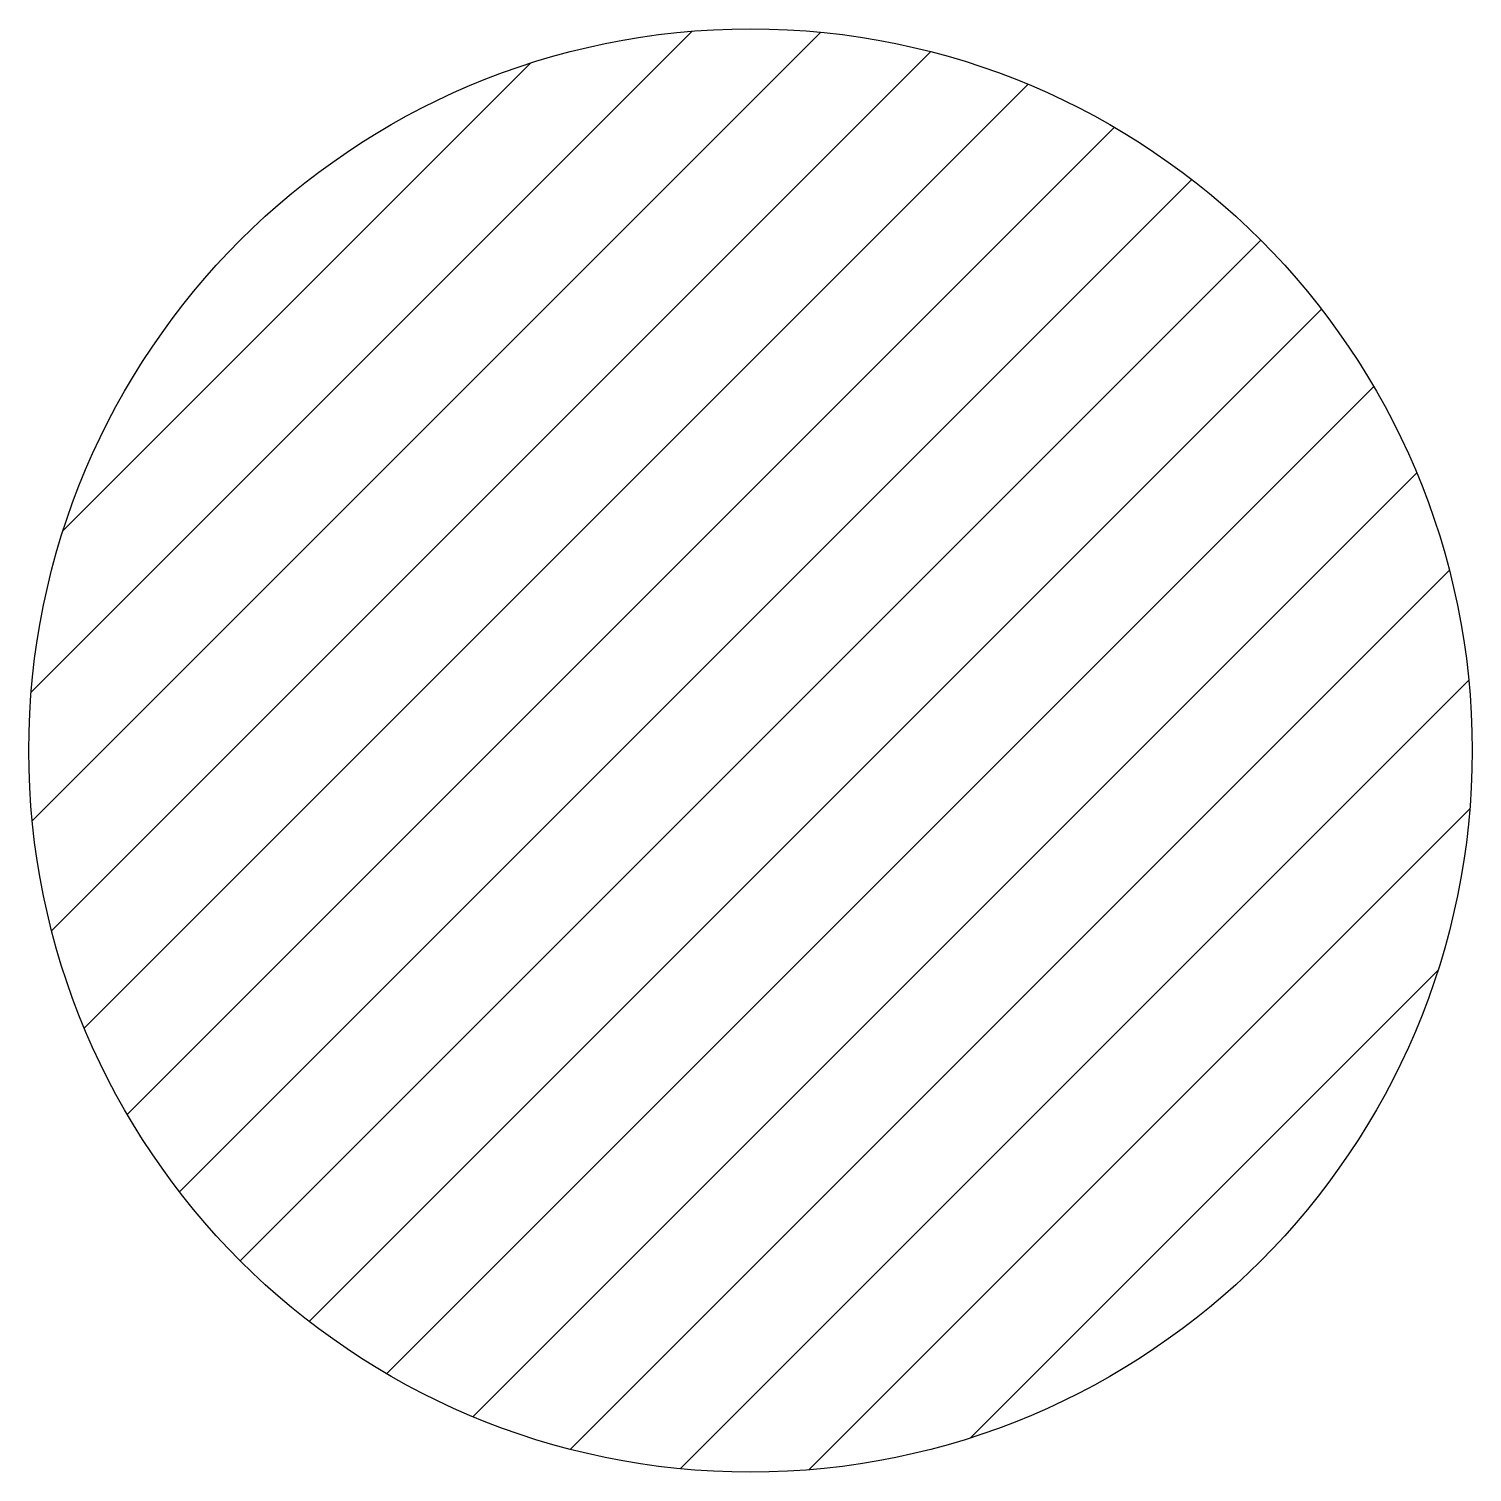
# Model space of a CAD drawing. Header units: millimetres. Extents: x 25 to 75, y 25 to 75.
import ezdxf

# ---------------------------------------------------------------- set-up
doc = ezdxf.new("R2010")
doc.units = ezdxf.units.MM

msp = doc.modelspace()

# ---------------------------------------------------------------- hatches: boundary and pattern name
h = msp.add_hatch()
h.set_pattern_fill('ANSI31', color=256)
h.paths.add_polyline_path([(75, 50, 1), (25, 50, 1)])

# ---------------------------------------------------------------- linework, layer by layer
msp.add_circle((50, 50), 25)

doc.saveas('drawing.dxf')
